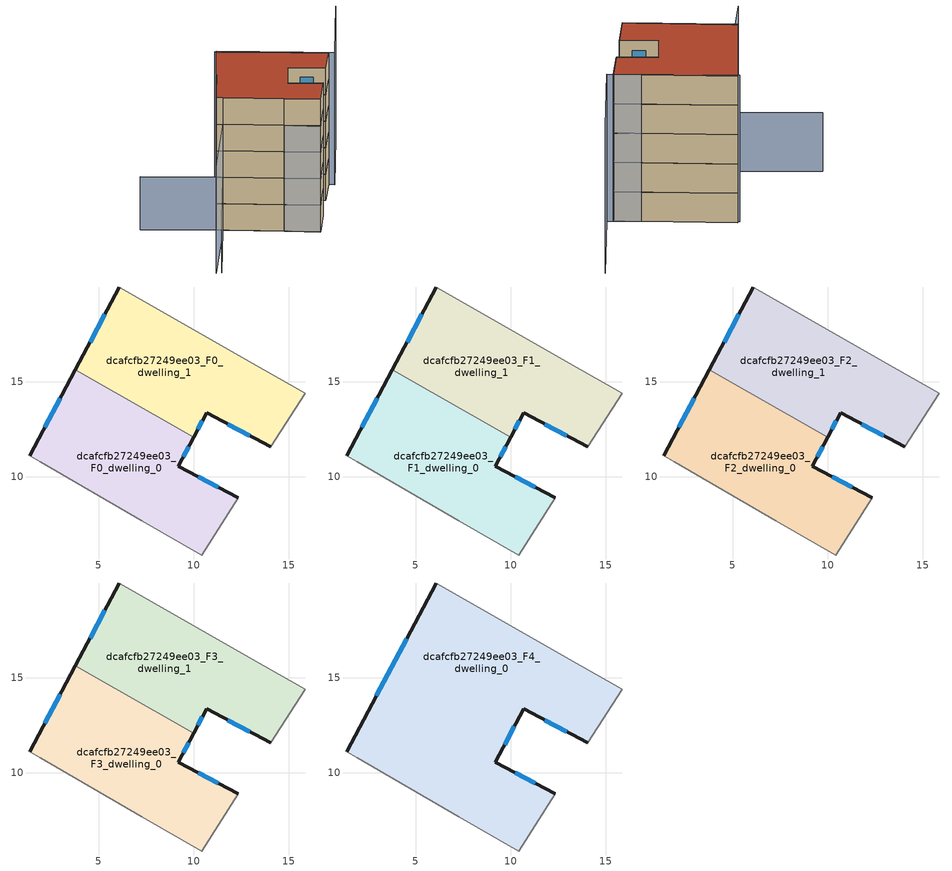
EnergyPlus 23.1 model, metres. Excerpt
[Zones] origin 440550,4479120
dcafcfb27249ee03_F0_dwelling_0
 floor ground (EU_floor_Construction): 10.44,5.87 12.35,8.88 9.19,10.54 10,12.06 3.78,15.62 1.37,11.09 1.94,10.78 7.28,7.68 z0
 wall outside (EU_wall_Construction): 1.37,11.09 3.78,15.62 / 10,12.06 9.19,10.54 12.35,8.88 z0:3
 wall adiabatic (EU_wall_Construction): 12.35,8.88 10.44,5.87 7.28,7.68 1.94,10.78 1.37,11.09 z0:3
 wall to dcafcfb27249ee03_F0_dwelling_1 (EU_wall_Construction): 3.78,15.62 10,12.06 z0:3
 window (EU_Window_Construction): 10.24,9.99 11.31,9.43 / 2.17,12.59 2.98,14.12 / 9.73,11.56 9.46,11.04 z0.99:2.01
dcafcfb27249ee03_F0_dwelling_1
 floor ground (EU_floor_Construction): 14.07,11.56 15.88,14.38 13.69,15.62 6.1,19.98 3.78,15.62 10,12.06 10.69,13.36 z0
 wall outside (EU_wall_Construction): 14.07,11.56 10.69,13.36 10,12.06 / 3.78,15.62 6.1,19.98 z0:3
 wall adiabatic (EU_wall_Construction): 6.1,19.98 13.69,15.62 15.88,14.38 14.07,11.56 z0:3
 window (EU_Window_Construction): 12.95,12.15 11.81,12.76 / 10.46,12.93 10.23,12.49 / 4.55,17.06 5.33,18.53 z0.99:2.01
dcafcfb27249ee03_F1_dwelling_0
 floor to dcafcfb27249ee03_F0_dwelling_0 (EU_floor_Construction): 10.44,5.87 12.35,8.88 9.19,10.54 10,12.06 3.78,15.62 1.37,11.09 1.94,10.78 7.28,7.68 z3
 wall outside (EU_wall_Construction): 1.37,11.09 3.78,15.62 / 10,12.06 9.19,10.54 12.35,8.88 z3:6
 wall adiabatic (EU_wall_Construction): 12.35,8.88 10.44,5.87 7.28,7.68 1.94,10.78 1.37,11.09 z3:6
 wall to dcafcfb27249ee03_F1_dwelling_1 (EU_wall_Construction): 3.78,15.62 10,12.06 z3:6
 window (EU_Window_Construction): 10.24,9.99 11.31,9.43 / 2.17,12.59 2.98,14.12 / 9.73,11.56 9.46,11.04 z3.99:5.01
dcafcfb27249ee03_F1_dwelling_1
 floor to dcafcfb27249ee03_F0_dwelling_1 (EU_floor_Construction): 14.07,11.56 15.88,14.38 13.69,15.62 6.1,19.98 3.78,15.62 10,12.06 10.69,13.36 z3
 wall outside (EU_wall_Construction): 14.07,11.56 10.69,13.36 10,12.06 / 3.78,15.62 6.1,19.98 z3:6
 wall adiabatic (EU_wall_Construction): 6.1,19.98 13.69,15.62 15.88,14.38 14.07,11.56 z3:6
 window (EU_Window_Construction): 12.95,12.15 11.81,12.76 / 10.46,12.93 10.23,12.49 / 4.55,17.06 5.33,18.53 z3.99:5.01
dcafcfb27249ee03_F2_dwelling_0
 floor to dcafcfb27249ee03_F1_dwelling_0 (EU_floor_Construction): 10.44,5.87 12.35,8.88 9.19,10.54 10,12.06 3.78,15.62 1.37,11.09 1.94,10.78 7.28,7.68 z6
 wall outside (EU_wall_Construction): 1.37,11.09 3.78,15.62 / 10,12.06 9.19,10.54 12.35,8.88 z6:9
 wall adiabatic (EU_wall_Construction): 12.35,8.88 10.44,5.87 7.28,7.68 1.94,10.78 1.37,11.09 z6:9
 wall to dcafcfb27249ee03_F2_dwelling_1 (EU_wall_Construction): 3.78,15.62 10,12.06 z6:9
 window (EU_Window_Construction): 10.24,9.99 11.31,9.43 / 2.17,12.59 2.98,14.12 / 9.73,11.56 9.46,11.04 z6.99:8.01
dcafcfb27249ee03_F2_dwelling_1
 floor to dcafcfb27249ee03_F1_dwelling_1 (EU_floor_Construction): 14.07,11.56 15.88,14.38 13.69,15.62 6.1,19.98 3.78,15.62 10,12.06 10.69,13.36 z6
 wall outside (EU_wall_Construction): 14.07,11.56 10.69,13.36 10,12.06 / 3.78,15.62 6.1,19.98 z6:9
 wall adiabatic (EU_wall_Construction): 6.1,19.98 13.69,15.62 15.88,14.38 14.07,11.56 z6:9
 window (EU_Window_Construction): 12.95,12.15 11.81,12.76 / 10.46,12.93 10.23,12.49 / 4.55,17.06 5.33,18.53 z6.99:8.01
dcafcfb27249ee03_F3_dwelling_0
 floor to dcafcfb27249ee03_F2_dwelling_0 (EU_floor_Construction): 10.44,5.87 12.35,8.88 9.19,10.54 10,12.06 3.78,15.62 1.37,11.09 1.94,10.78 7.28,7.68 z9
 wall outside (EU_wall_Construction): 1.37,11.09 3.78,15.62 / 10,12.06 9.19,10.54 12.35,8.88 z9:12
 wall adiabatic (EU_wall_Construction): 12.35,8.88 10.44,5.87 7.28,7.68 1.94,10.78 1.37,11.09 z9:12
 wall to dcafcfb27249ee03_F3_dwelling_1 (EU_wall_Construction): 3.78,15.62 10,12.06 z9:12
 window (EU_Window_Construction): 10.24,9.99 11.31,9.43 / 2.17,12.59 2.98,14.12 / 9.73,11.56 9.46,11.04 z9.99:11.01
dcafcfb27249ee03_F3_dwelling_1
 floor to dcafcfb27249ee03_F2_dwelling_1 (EU_floor_Construction): 14.07,11.56 15.88,14.38 13.69,15.62 6.1,19.98 3.78,15.62 10,12.06 10.69,13.36 z9
 wall outside (EU_wall_Construction): 14.07,11.56 10.69,13.36 10,12.06 / 3.78,15.62 6.1,19.98 z9:12
 wall adiabatic (EU_wall_Construction): 6.1,19.98 13.69,15.62 15.88,14.38 14.07,11.56 z9:12
 window (EU_Window_Construction): 12.95,12.15 11.81,12.76 / 10.46,12.93 10.23,12.49 / 4.55,17.06 5.33,18.53 z9.99:11.01
dcafcfb27249ee03_F4_dwelling_0
 floor to dcafcfb27249ee03_F3_dwelling_0 (EU_floor_Construction): 10.44,5.87 12.35,8.88 9.19,10.54 10,12.06 3.78,15.62 1.37,11.09 1.94,10.78 7.28,7.68 z12
 floor to dcafcfb27249ee03_F3_dwelling_1 (EU_floor_Construction): 14.07,11.56 15.88,14.38 13.69,15.62 6.1,19.98 3.78,15.62 10,12.06 10.69,13.36 z12
 wall outside (EU_wall_Construction): 14.07,11.56 10.69,13.36 9.19,10.54 12.35,8.88 / 1.37,11.09 6.1,19.98 z12:15
 wall adiabatic (EU_wall_Construction): 12.35,8.88 10.44,5.87 7.28,7.68 1.94,10.78 1.37,11.09 / 6.1,19.98 13.69,15.62 15.88,14.38 14.07,11.56 z12:15
 window (EU_Window_Construction): 12.95,12.15 11.81,12.76 / 10.2,12.42 9.69,11.47 / 10.24,9.99 11.31,9.43 / 2.94,14.04 4.53,17.03 z12.99:14.01
 roof outside (EU_roof_Construction): 13.69,15.62 15.88,14.38 14.07,11.56 10.69,13.36 9.19,10.54 12.35,8.88 10.44,5.87 7.28,7.68 1.94,10.78 1.37,11.09 6.1,19.98 z15
shading: -3.01,2.92 2.06,10.97 / 2.06,10.97 10.35,5.75 z0:12; -5.35,14.77 1.94,10.78 / 1.94,10.78 -2.48,2.72 z0:6; 21.27,22.95 16.43,14.12 / 16.43,14.12 5.88,19.91 z0:15
[Building]
EU S2 Campaign: North Axis=0; Terrain=City; Solar Distribution=FullExterior
[Site:Location]
Madrid: Latitude=40.5; Longitude=-3.5; Time Zone=1; Elevation=609
[SizingPeriod:WeatherFileDays]
AnnualSizingPeriod: Begin Month=1; Begin Day of Month=1; End Month=12; End Day of Month=31; Day of Week for Start Day=Monday; Use Weather File Daylight Saving Period=No; Use Weather File Rain and Snow Indicators=No
[MATERIAL]
EU_InternalMass_Material: Roughness=MediumRough; Thickness=0.1; Conductivity=1; Density=1800; Specific Heat=900; Thermal Absorptance=0.9; Solar Absorptance=0.7; Visible Absorptance=0.7
[MATERIAL:NOMASS] Roughness=MediumRough; Thermal Absorptance=0.9; Solar Absorptance=0.7; Visible Absorptance=0.7
Name | Thermal Resistance
EU_wall_NoMass | 0.609216
EU_roof_NoMass | 0.513268
EU_floor_NoMass | 0.568163
[WINDOWMATERIAL:SIMPLEGLAZINGSYSTEM]
EU_Window_SimpleGlazing: UFactor=5.50606; Solar Heat Gain Coefficient=0.85; Visible Transmittance=0.85
[CONSTRUCTION]
EU_wall_Construction: EU_wall_NoMass
EU_roof_Construction: EU_roof_NoMass
EU_floor_Construction: EU_floor_NoMass
EU_InternalMass_Construction: EU_InternalMass_Material
EU_Window_Construction: EU_Window_SimpleGlazing
[ZONE] Type=1; Multiplier=1; Ceiling Height=autocalculate; Floor Area=autocalculate; Part of Total Floor Area=Yes
Name | Volume
dcafcfb27249ee03_F0_dwelling_0; dcafcfb27249ee03_F1_dwelling_0; dcafcfb27249ee03_F2_dwelling_0; dcafcfb27249ee03_F3_dwelling_0 | 146.421
dcafcfb27249ee03_F4_dwelling_0 | 292.842
dcafcfb27249ee03_F0_dwelling_1 | 146.422
dcafcfb27249ee03_F1_dwelling_1; dcafcfb27249ee03_F2_dwelling_1; dcafcfb27249ee03_F3_dwelling_1 | 146.423
[INTERNALMASS] Construction=EU_InternalMass_Construction
Name | Zone or ZoneList | Surface Area
dcafcfb27249ee03_F0_dwelling_0_EU_InternalMass | dcafcfb27249ee03_F0_dwelling_0 | 48.8072
dcafcfb27249ee03_F0_dwelling_1_EU_InternalMass | dcafcfb27249ee03_F0_dwelling_1 | 48.8073
dcafcfb27249ee03_F1_dwelling_0_EU_InternalMass | dcafcfb27249ee03_F1_dwelling_0 | 48.8072
dcafcfb27249ee03_F1_dwelling_1_EU_InternalMass | dcafcfb27249ee03_F1_dwelling_1 | 48.8073
dcafcfb27249ee03_F2_dwelling_0_EU_InternalMass | dcafcfb27249ee03_F2_dwelling_0 | 48.8072
dcafcfb27249ee03_F2_dwelling_1_EU_InternalMass | dcafcfb27249ee03_F2_dwelling_1 | 48.8073
dcafcfb27249ee03_F3_dwelling_0_EU_InternalMass | dcafcfb27249ee03_F3_dwelling_0 | 48.8072
dcafcfb27249ee03_F3_dwelling_1_EU_InternalMass | dcafcfb27249ee03_F3_dwelling_1 | 48.8073
dcafcfb27249ee03_F4_dwelling_0_EU_InternalMass | dcafcfb27249ee03_F4_dwelling_0 | 97.6145
[OTHEREQUIPMENT] Fuel Type=Electricity; Design Level Calculation Method=Watts/Area; Power per Zone Floor Area=1; Fraction Latent=0; Fraction Radiant=0; Fraction Lost=0; Carbon Dioxide Generation Rate=0; EndUse Subcategory=EU_Step8_InternalGains
Name | Zone or ZoneList or Space or SpaceList | Schedule
EU_Step8_InternalGain_dcafcfb27249ee03_F0_dwelling_0_f000 | dcafcfb27249ee03_F0_dwelling_0 | EU_Step8_GainSchedule_dcafcfb27249ee03_F0_dwelling_0_f000
EU_Step8_InternalGain_dcafcfb27249ee03_F0_dwelling_1_f000 | dcafcfb27249ee03_F0_dwelling_1 | EU_Step8_GainSchedule_dcafcfb27249ee03_F0_dwelling_1_f000
EU_Step8_InternalGain_dcafcfb27249ee03_F1_dwelling_0_f000 | dcafcfb27249ee03_F1_dwelling_0 | EU_Step8_GainSchedule_dcafcfb27249ee03_F1_dwelling_0_f000
EU_Step8_InternalGain_dcafcfb27249ee03_F1_dwelling_1_f000 | dcafcfb27249ee03_F1_dwelling_1 | EU_Step8_GainSchedule_dcafcfb27249ee03_F1_dwelling_1_f000
EU_Step8_InternalGain_dcafcfb27249ee03_F2_dwelling_0_f000 | dcafcfb27249ee03_F2_dwelling_0 | EU_Step8_GainSchedule_dcafcfb27249ee03_F2_dwelling_0_f000
EU_Step8_InternalGain_dcafcfb27249ee03_F2_dwelling_1_f000 | dcafcfb27249ee03_F2_dwelling_1 | EU_Step8_GainSchedule_dcafcfb27249ee03_F2_dwelling_1_f000
EU_Step8_InternalGain_dcafcfb27249ee03_F3_dwelling_0_f000 | dcafcfb27249ee03_F3_dwelling_0 | EU_Step8_GainSchedule_dcafcfb27249ee03_F3_dwelling_0_f000
EU_Step8_InternalGain_dcafcfb27249ee03_F3_dwelling_1_f000 | dcafcfb27249ee03_F3_dwelling_1 | EU_Step8_GainSchedule_dcafcfb27249ee03_F3_dwelling_1_f000
EU_Step8_InternalGain_dcafcfb27249ee03_F4_dwelling_0_f000 | dcafcfb27249ee03_F4_dwelling_0 | EU_Step8_GainSchedule_dcafcfb27249ee03_F4_dwelling_0_f000
[ZONEVENTILATION:DESIGNFLOWRATE] Schedule=EU_AlwaysOn; Design Flow Rate Calculation Method=AirChanges/Hour; Air Changes per Hour=0.752966; Ventilation Type=Natural; Fan Pressure Rise=0; Fan Total Efficiency=1; Constant Term Coefficient=1; Temperature Term Coefficient=0; Velocity Term Coefficient=0; Velocity Squared Term Coefficient=0; Minimum Indoor Temperature=-100; Maximum Indoor Temperature=100; Delta Temperature=-100; Minimum Outdoor Temperature=-100; Maximum Outdoor Temperature=100; Maximum Wind Speed=40
Name | Zone or ZoneList or Space or SpaceList
EU_ConstantAir_dcafcfb27249ee03_F0_dwelling_0 | dcafcfb27249ee03_F0_dwelling_0
EU_ConstantAir_dcafcfb27249ee03_F0_dwelling_1 | dcafcfb27249ee03_F0_dwelling_1
EU_ConstantAir_dcafcfb27249ee03_F1_dwelling_0 | dcafcfb27249ee03_F1_dwelling_0
EU_ConstantAir_dcafcfb27249ee03_F1_dwelling_1 | dcafcfb27249ee03_F1_dwelling_1
EU_ConstantAir_dcafcfb27249ee03_F2_dwelling_0 | dcafcfb27249ee03_F2_dwelling_0
EU_ConstantAir_dcafcfb27249ee03_F2_dwelling_1 | dcafcfb27249ee03_F2_dwelling_1
EU_ConstantAir_dcafcfb27249ee03_F3_dwelling_0 | dcafcfb27249ee03_F3_dwelling_0
EU_ConstantAir_dcafcfb27249ee03_F3_dwelling_1 | dcafcfb27249ee03_F3_dwelling_1
EU_ConstantAir_dcafcfb27249ee03_F4_dwelling_0 | dcafcfb27249ee03_F4_dwelling_0
[HVACTEMPLATE:THERMOSTAT] Constant Heating Setpoint=20; Constant Cooling Setpoint=50
EU_HeatOnly_dcafcfb27249ee03_F0_dwelling_0; EU_HeatOnly_dcafcfb27249ee03_F0_dwelling_1; EU_HeatOnly_dcafcfb27249ee03_F1_dwelling_0; EU_HeatOnly_dcafcfb27249ee03_F1_dwelling_1; EU_HeatOnly_dcafcfb27249ee03_F2_dwelling_0; EU_HeatOnly_dcafcfb27249ee03_F2_dwelling_1; EU_HeatOnly_dcafcfb27249ee03_F3_dwelling_0; EU_HeatOnly_dcafcfb27249ee03_F3_dwelling_1; EU_HeatOnly_dcafcfb27249ee03_F4_dwelling_0
[HVACTEMPLATE:ZONE:IDEALLOADSAIRSYSTEM] System Availability Schedule=EU_AlwaysOn; Maximum Heating Supply Air Temperature=50; Minimum Cooling Supply Air Temperature=13; Maximum Heating Supply Air Humidity Ratio=0.0156; Minimum Cooling Supply Air Humidity Ratio=0.0077; Heating Limit=NoLimit; Cooling Limit=NoLimit; Heating Availability Schedule=EU_AlwaysOn; Cooling Availability Schedule=EU_CoolingOff; Dehumidification Control Type=ConstantSensibleHeatRatio; Cooling Sensible Heat Ratio=0.7; Dehumidification Setpoint=60; Humidification Control Type=None; Humidification Setpoint=30; Outdoor Air Method=None; Outdoor Air Flow Rate per Person=0.00944; Outdoor Air Flow Rate per Zone Floor Area=0; Outdoor Air Flow Rate per Zone=0; Demand Controlled Ventilation Type=None; Outdoor Air Economizer Type=NoEconomizer; Heat Recovery Type=None; Sensible Heat Recovery Effectiveness=0.7; Latent Heat Recovery Effectiveness=0.65
Name | Template Thermostat
dcafcfb27249ee03_F0_dwelling_0 | EU_HeatOnly_dcafcfb27249ee03_F0_dwelling_0
dcafcfb27249ee03_F0_dwelling_1 | EU_HeatOnly_dcafcfb27249ee03_F0_dwelling_1
dcafcfb27249ee03_F1_dwelling_0 | EU_HeatOnly_dcafcfb27249ee03_F1_dwelling_0
dcafcfb27249ee03_F1_dwelling_1 | EU_HeatOnly_dcafcfb27249ee03_F1_dwelling_1
dcafcfb27249ee03_F2_dwelling_0 | EU_HeatOnly_dcafcfb27249ee03_F2_dwelling_0
dcafcfb27249ee03_F2_dwelling_1 | EU_HeatOnly_dcafcfb27249ee03_F2_dwelling_1
dcafcfb27249ee03_F3_dwelling_0 | EU_HeatOnly_dcafcfb27249ee03_F3_dwelling_0
dcafcfb27249ee03_F3_dwelling_1 | EU_HeatOnly_dcafcfb27249ee03_F3_dwelling_1
dcafcfb27249ee03_F4_dwelling_0 | EU_HeatOnly_dcafcfb27249ee03_F4_dwelling_0
[SIZING:ZONE] Zone Cooling Design Supply Air Temperature Input Method=SupplyAirTemperature; Zone Cooling Design Supply Air Temperature=13; Zone Heating Design Supply Air Temperature Input Method=SupplyAirTemperature; Zone Heating Design Supply Air Temperature=50; Zone Cooling Design Supply Air Humidity Ratio=0.008; Zone Heating Design Supply Air Humidity Ratio=0.008; Cooling Design Air Flow Method=DesignDay; Cooling Design Air Flow Rate=0; Cooling Minimum Air Flow per Zone Floor Area=0.000762; Cooling Minimum Air Flow=0; Cooling Minimum Air Flow Fraction=0.2; Heating Design Air Flow Method=DesignDay; Heating Design Air Flow Rate=0; Heating Maximum Air Flow per Zone Floor Area=0.002032; Heating Maximum Air Flow=0.141576; Heating Maximum Air Flow Fraction=0.3; Account for Dedicated Outdoor Air System=No; Dedicated Outdoor Air System Control Strategy=NeutralSupplyAir; Dedicated Outdoor Air Low Setpoint Temperature for Design=autosize; Dedicated Outdoor Air High Setpoint Temperature for Design=autosize; Zone Load Sizing Method=Sensible Load Only No Latent Load; Zone Latent Cooling Design Supply Air Humidity Ratio Input Method=HumidityRatioDifference; Zone Cooling Design Supply Air Humidity Ratio Difference=0.005; Zone Latent Heating Design Supply Air Humidity Ratio Input Method=HumidityRatioDifference; Zone Humidification Design Supply Air Humidity Ratio Difference=0.005
dcafcfb27249ee03_F0_dwelling_0; dcafcfb27249ee03_F0_dwelling_1; dcafcfb27249ee03_F1_dwelling_0; dcafcfb27249ee03_F1_dwelling_1; dcafcfb27249ee03_F2_dwelling_0; dcafcfb27249ee03_F2_dwelling_1; dcafcfb27249ee03_F3_dwelling_0; dcafcfb27249ee03_F3_dwelling_1; dcafcfb27249ee03_F4_dwelling_0
[SCHEDULE:CONSTANT]
Name | Hourly Value
EU_AlwaysOn | 1
EU_CoolingOff | 0
[SCHEDULE:FILE] Column Number=1; Rows to Skip at Top=0; Number of Hours of Data=8760; Column Separator=Comma; Interpolate to Timestep=No; Minutes per Item=60; Adjust Schedule for Daylight Savings=Yes
Name | File
EU_Step8_GainSchedule_dcafcfb27249ee03_F0_dwelling_0_f000 | ../../schedules/dcafcfb27249ee03/dcafcfb27249ee03_F0_dwelling_0_f000_gain.csv
EU_Step8_GainSchedule_dcafcfb27249ee03_F0_dwelling_1_f000 | ../../schedules/dcafcfb27249ee03/dcafcfb27249ee03_F0_dwelling_1_f000_gain.csv
EU_Step8_GainSchedule_dcafcfb27249ee03_F1_dwelling_0_f000 | ../../schedules/dcafcfb27249ee03/dcafcfb27249ee03_F1_dwelling_0_f000_gain.csv
EU_Step8_GainSchedule_dcafcfb27249ee03_F1_dwelling_1_f000 | ../../schedules/dcafcfb27249ee03/dcafcfb27249ee03_F1_dwelling_1_f000_gain.csv
EU_Step8_GainSchedule_dcafcfb27249ee03_F2_dwelling_0_f000 | ../../schedules/dcafcfb27249ee03/dcafcfb27249ee03_F2_dwelling_0_f000_gain.csv
EU_Step8_GainSchedule_dcafcfb27249ee03_F2_dwelling_1_f000 | ../../schedules/dcafcfb27249ee03/dcafcfb27249ee03_F2_dwelling_1_f000_gain.csv
EU_Step8_GainSchedule_dcafcfb27249ee03_F3_dwelling_0_f000 | ../../schedules/dcafcfb27249ee03/dcafcfb27249ee03_F3_dwelling_0_f000_gain.csv
EU_Step8_GainSchedule_dcafcfb27249ee03_F3_dwelling_1_f000 | ../../schedules/dcafcfb27249ee03/dcafcfb27249ee03_F3_dwelling_1_f000_gain.csv
EU_Step8_GainSchedule_dcafcfb27249ee03_F4_dwelling_0_f000 | ../../schedules/dcafcfb27249ee03/dcafcfb27249ee03_F4_dwelling_0_f000_gain.csv
